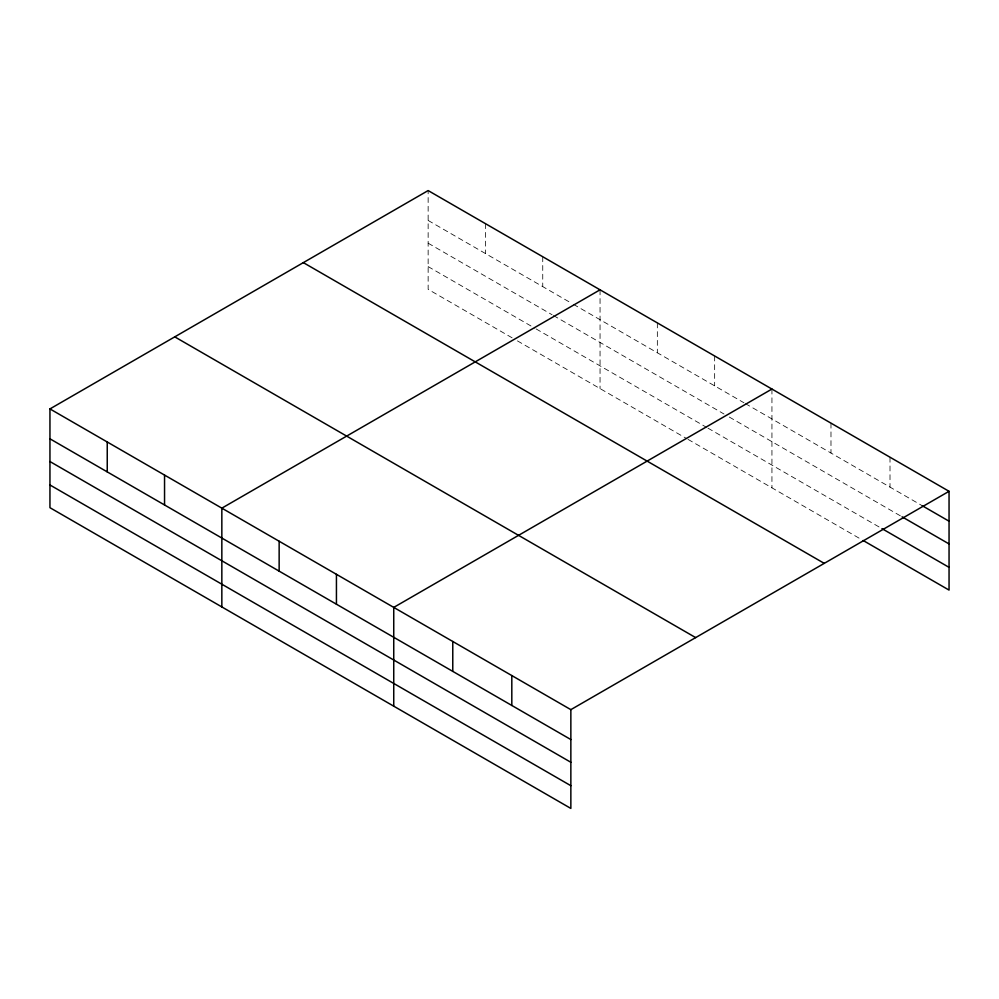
<?xml version="1.0" encoding="UTF-8"?>
<svg xmlns="http://www.w3.org/2000/svg" width="999" height="999" viewBox="0 0 999 999"><rect width="100%" height="100%" fill="white"/><g stroke="black" fill="none" stroke-linecap="round" stroke-linejoin="round"><path stroke-width="0.75" stroke-dasharray="5 3.75" d="M512.1 337.812L428.146 289.348L428.146 190.572M428.146 220.454L572.065 303.546M573.401 304.308L743.968 402.784M745.291 403.559L922.214 505.706M428.146 243.194L552.072 314.735M553.409 315.509L723.975 413.986M729.307 417.058L900.748 516.046M428.146 266.608L534.752 328.159M536.088 328.921L706.655 427.397M707.979 428.171L880.619 527.847M517.432 340.884L686.663 438.598M687.999 439.36L861.837 539.735M890.009 457.217L890.009 487.112M830.981 423.139L830.981 453.022M771.94 389.048L771.94 487.824M714.647 355.969L714.647 385.864M657.342 322.889L657.342 352.784M600.049 289.81L600.049 388.586M542.744 256.731L542.744 286.613M485.452 223.651L485.452 253.534"/><path stroke-width="1.5" d="M570.854 762.274L570.854 709.652L49.95 408.916L49.95 507.692L570.854 808.428L570.854 762.274L49.95 461.538M863.186 540.509L949.05 590.084L949.05 491.308L428.146 190.572L49.95 408.916M600.049 289.81L221.84 508.166L221.84 606.942M771.94 389.048L393.743 607.404L393.743 706.181M570.854 709.652L949.05 491.308M922.214 505.706L949.05 521.191M902.085 516.82L949.05 543.931M881.967 528.621L949.05 567.345M303.346 262.625L824.237 563.361M174.763 336.863L695.654 637.599M49.95 438.811L570.854 739.547M49.95 484.965L570.854 785.701M511.813 675.574L511.813 705.469M452.772 641.495L452.772 671.378M336.438 574.325L336.438 604.22M279.146 541.246L279.146 571.128M164.548 475.087L164.548 504.97M107.243 441.995L107.243 471.89"/></g></svg>
